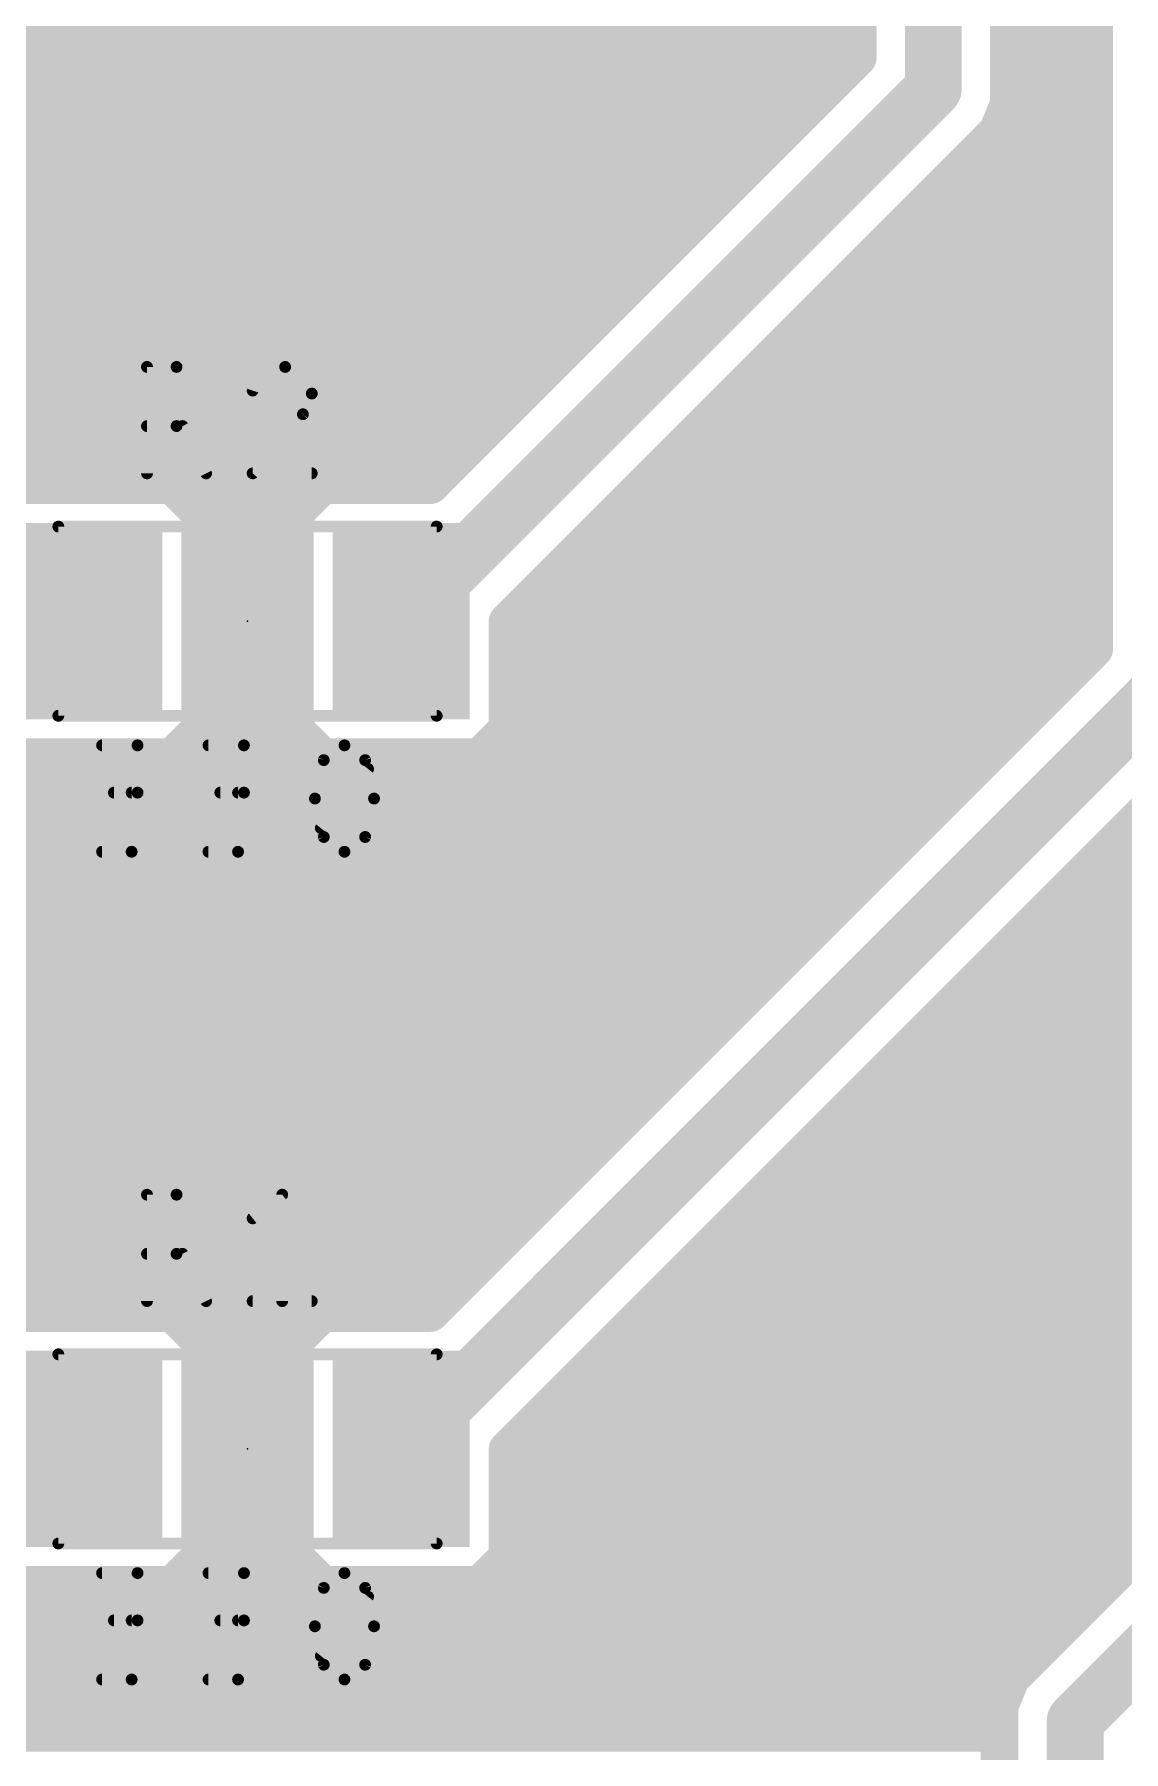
# Model space of a CAD drawing. Extents: x -2.6 to 72.5, y 2.5 to 55.9.
# Drawn here: x 30.73 to 42.43, y 22.15 to 40.59 of the extents above; entities that cross this region are included whole.
import ezdxf

# ---------------------------------------------------------------- set-up
doc = ezdxf.new("R2010")
doc.units = 0
for name, color, linetype in [('1', 12, 'CONTINUOUS'), ('21', 253, 'CONTINUOUS'), ('23', 53, 'CONTINUOUS'), ('25', 253, 'CONTINUOUS'), ('27', 253, 'CONTINUOUS'), ('29', 253, 'CONTINUOUS'), ('31', 253, 'CONTINUOUS')]:
    doc.layers.add(name, color=color, linetype=linetype)

# ---------------------------------------------------------------- blocks, each defined once
blk = doc.blocks.new('RECT')
blk.add_solid([(-0.5, -0.5), (0.5, -0.5), (-0.5, 0.5), (0.5, 0.5)])

msp = doc.modelspace()

# ---------------------------------------------------------------- linework, layer by layer
at = {"layer": '1'}
for points, const_width in [([(40.386, 40.005), (40.386, 53.34)], 0.6096), ([(39.5732, 52.1096), (39.5732, 40.3417)], 0.4064), ([(41.1988, 39.8433), (41.1988, 52.1096)], 0.4064), ([(42.1132, 52.1096), (42.1132, 33.9917)], 0.4064), ([(5.0927, 40.64), (39.5732, 40.64)], 0.4064), ([(41.1988, 40.64), (42.1132, 40.64)], 0.4064), ([(5.0927, 40.2336), (39.4651, 40.2336)], 0.4064), ([(39.5732, 40.3417), (34.982, 35.7505)], 0.4064), ([(41.1988, 40.2336), (42.1132, 40.2336)], 0.4064), ([(34.671, 34.29), (40.386, 40.005)], 0.6096), ([(5.0927, 39.8272), (39.0587, 39.8272)], 0.4064), ([(41.0751, 39.5446), (41.1988, 39.8433)], 0.4064), ([(41.1921, 39.8272), (42.1132, 39.8272)], 0.4064), ([(40.8464, 39.3159), (41.0751, 39.5446)], 0.4064), ([(5.0927, 39.4208), (38.6523, 39.4208)], 0.4064), ([(35.814, 34.2835), (40.8464, 39.3159)], 0.4064), ([(40.9513, 39.4208), (42.1132, 39.4208)], 0.4064), ([(5.0927, 39.0144), (38.2459, 39.0144)], 0.4064), ([(40.5449, 39.0144), (42.1132, 39.0144)], 0.4064), ([(26.1234, 38.608), (37.8395, 38.608)], 0.4064), ([(40.1385, 38.608), (42.1132, 38.608)], 0.4064), ([(26.3526, 38.2016), (37.4331, 38.2016)], 0.4064), ([(39.7321, 38.2016), (42.1132, 38.2016)], 0.4064), ([(26.3526, 37.7952), (37.0267, 37.7952)], 0.4064), ([(39.3257, 37.7952), (42.1132, 37.7952)], 0.4064), ([(26.3526, 37.3888), (36.6203, 37.3888)], 0.4064), ([(38.9193, 37.3888), (42.1132, 37.3888)], 0.4064), ([(26.3526, 36.9824), (36.2139, 36.9824)], 0.4064), ([(38.5129, 36.9824), (42.1132, 36.9824)], 0.4064), ([(26.27, 36.576), (35.8075, 36.576)], 0.4064), ([(38.1065, 36.576), (42.1132, 36.576)], 0.4064), ([(25.9334, 36.1696), (35.4011, 36.1696)], 0.4064), ([(37.7001, 36.1696), (42.1132, 36.1696)], 0.4064), ([(5.0927, 35.7632), (34.9947, 35.7632)], 0.4064), ([(37.2937, 35.7632), (42.1132, 35.7632)], 0.4064), ([(32.2144, 35.7505), (30.5236, 35.7505)], 0.4064), ([(32.512, 35.4529), (32.2144, 35.7505)], 0.4064), ([(33.8256, 35.7505), (33.528, 35.4529)], 0.4064), ([(34.982, 35.7505), (33.8256, 35.7505)], 0.4064), ([(32.512, 33.1271), (32.512, 35.4529)], 0.4064), ([(33.528, 35.4529), (33.528, 33.1271)], 0.4064), ([(32.512, 35.3568), (33.528, 35.3568)], 0.4064), ([(36.8873, 35.3568), (42.1132, 35.3568)], 0.4064), ([(32.512, 34.9504), (33.528, 34.9504)], 0.4064), ([(36.4809, 34.9504), (42.1132, 34.9504)], 0.4064), ([(32.512, 34.544), (33.528, 34.544)], 0.4064), ([(36.0745, 34.544), (42.1132, 34.544)], 0.4064), ([(25.146, 34.29), (31.369, 34.29)], 0.6096), ([(32.512, 34.1376), (33.528, 34.1376)], 0.4064), ([(35.814, 33.1271), (35.814, 34.2835)], 0.4064), ([(35.814, 34.1376), (42.1132, 34.1376)], 0.4064), ([(42.1132, 33.9917), (34.982, 26.8605)], 0.4064), ([(34.671, 25.4), (42.926, 33.655)], 0.6096), ([(32.512, 33.7312), (33.528, 33.7312)], 0.4064), ([(35.814, 33.7312), (41.8527, 33.7312)], 0.4064), ([(32.512, 33.3248), (33.528, 33.3248)], 0.4064), ([(35.814, 33.3248), (41.4463, 33.3248)], 0.4064), ([(32.2144, 32.8295), (32.512, 33.1271)], 0.4064), ([(33.528, 33.1271), (33.8256, 32.8295)], 0.4064), ([(35.5164, 32.8295), (35.814, 33.1271)], 0.4064), ([(30.5236, 32.8295), (32.2144, 32.8295)], 0.4064), ([(32.3033, 32.9184), (33.7367, 32.9184)], 0.4064), ([(33.8256, 32.8295), (35.5164, 32.8295)], 0.4064), ([(35.6053, 32.9184), (41.0399, 32.9184)], 0.4064), ([(35.814, 25.3935), (43.3864, 32.9659)], 0.4064), ([(5.0927, 32.512), (40.6335, 32.512)], 0.4064), ([(5.0927, 32.1056), (40.2271, 32.1056)], 0.4064), ([(42.5261, 32.1056), (51.0032, 32.1056)], 0.4064), ([(5.0927, 31.6992), (39.8207, 31.6992)], 0.4064), ([(42.1197, 31.6992), (51.0032, 31.6992)], 0.4064), ([(5.0927, 31.2928), (39.4143, 31.2928)], 0.4064), ([(41.7133, 31.2928), (51.0032, 31.2928)], 0.4064), ([(5.0927, 30.8864), (39.0079, 30.8864)], 0.4064), ([(41.3069, 30.8864), (51.0032, 30.8864)], 0.4064), ([(5.0927, 30.48), (38.6015, 30.48)], 0.4064), ([(40.9005, 30.48), (51.0032, 30.48)], 0.4064), ([(5.0927, 30.0736), (38.1951, 30.0736)], 0.4064), ([(40.4941, 30.0736), (51.0032, 30.0736)], 0.4064), ([(26.1527, 29.6672), (37.7887, 29.6672)], 0.4064), ([(40.0877, 29.6672), (51.0032, 29.6672)], 0.4064), ([(26.3526, 29.2608), (37.3823, 29.2608)], 0.4064), ([(39.6813, 29.2608), (46.0684, 29.2608)], 0.4064), ([(26.3526, 28.8544), (36.9759, 28.8544)], 0.4064), ([(39.2749, 28.8544), (45.974, 28.8544)], 0.4064), ([(26.3526, 28.448), (36.5695, 28.448)], 0.4064), ([(38.8685, 28.448), (45.974, 28.448)], 0.4064), ([(26.3526, 28.0416), (36.1631, 28.0416)], 0.4064), ([(38.4621, 28.0416), (45.974, 28.0416)], 0.4064), ([(41.91, 22.479), (47.244, 27.813)], 0.6096), ([(45.974, 27.6925), (41.2209, 22.9394)], 0.4064), ([(26.2407, 27.6352), (35.7567, 27.6352)], 0.4064), ([(38.0557, 27.6352), (45.9167, 27.6352)], 0.4064), ([(25.8454, 27.2288), (35.3503, 27.2288)], 0.4064), ([(37.6493, 27.2288), (45.5103, 27.2288)], 0.4064), ([(32.2144, 26.8605), (30.5236, 26.8605)], 0.4064), ([(32.512, 26.5629), (32.2144, 26.8605)], 0.4064), ([(32.2525, 26.8224), (33.7875, 26.8224)], 0.4064), ([(33.8256, 26.8605), (33.528, 26.5629)], 0.4064), ([(34.982, 26.8605), (33.8256, 26.8605)], 0.4064), ([(37.2429, 26.8224), (45.1039, 26.8224)], 0.4064), ([(32.512, 24.2371), (32.512, 26.5629)], 0.4064), ([(33.528, 26.5629), (33.528, 24.2371)], 0.4064), ([(32.512, 26.416), (33.528, 26.416)], 0.4064), ([(36.8365, 26.416), (44.6975, 26.416)], 0.4064), ([(32.512, 26.0096), (33.528, 26.0096)], 0.4064), ([(36.4301, 26.0096), (44.2911, 26.0096)], 0.4064), ([(25.146, 25.4), (31.369, 25.4)], 0.6096), ([(32.512, 25.6032), (33.528, 25.6032)], 0.4064), ([(36.0237, 25.6032), (43.8847, 25.6032)], 0.4064), ([(35.814, 24.2371), (35.814, 25.3935)], 0.4064), ([(32.512, 25.1968), (33.528, 25.1968)], 0.4064), ([(35.814, 25.1968), (43.4783, 25.1968)], 0.4064), ([(32.512, 24.7904), (33.528, 24.7904)], 0.4064), ([(35.814, 24.7904), (43.0719, 24.7904)], 0.4064), ([(32.512, 24.384), (33.528, 24.384)], 0.4064), ([(35.814, 24.384), (42.6655, 24.384)], 0.4064), ([(32.2144, 23.9395), (32.512, 24.2371)], 0.4064), ([(33.528, 24.2371), (33.8256, 23.9395)], 0.4064), ([(35.5164, 23.9395), (35.814, 24.2371)], 0.4064), ([(32.2525, 23.9776), (33.7875, 23.9776)], 0.4064), ([(35.5545, 23.9776), (42.2591, 23.9776)], 0.4064), ([(30.5236, 23.9395), (32.2144, 23.9395)], 0.4064), ([(33.8256, 23.9395), (35.5164, 23.9395)], 0.4064), ([(5.0927, 23.5712), (41.8527, 23.5712)], 0.4064), ([(5.0927, 23.1648), (41.4463, 23.1648)], 0.4064), ([(41.2209, 22.9394), (41.0972, 22.6407)], 0.4064), ([(5.0927, 22.7584), (41.146, 22.7584)], 0.4064), ([(41.0972, 22.6407), (41.0972, 6.3104)], 0.4064), ([(41.91, 5.08), (41.91, 22.479)], 0.6096), ([(5.0927, 22.352), (41.0972, 22.352)], 0.4064)]:
    msp.add_lwpolyline(points, dxfattribs=dict(at, const_width=const_width))
for points, const_width in [([(39.5732, 40.5384, 1), (39.5732, 40.7416)], 0.2032), ([(41.1988, 40.7416, 1), (41.1988, 40.5384)], 0.2032), ([(42.1132, 40.5384, 1), (42.1132, 40.7416)], 0.2032), ([(39.4651, 40.132, 1), (39.4651, 40.3352)], 0.2032), ([(39.4716, 40.3417, 1), (39.6748, 40.3417)], 0.2032), ([(39.645, 40.2698, 1), (39.5014, 40.4135)], 0.2032), ([(41.1988, 40.3352, 1), (41.1988, 40.132)], 0.2032), ([(42.1132, 40.132, 1), (42.1132, 40.3352)], 0.2032), ([(40.4938, 39.8972, 1), (40.2782, 40.1128)], 0.3048), ([(39.0587, 39.7256, 1), (39.0587, 39.9288)], 0.2032), ([(40.2336, 40.005, 1), (40.5384, 40.005)], 0.3048), ([(41.1921, 39.9288, 1), (41.1921, 39.7256)], 0.2032), ([(41.2927, 39.8044, 1), (41.1049, 39.8822)], 0.2032), ([(42.1132, 39.7256, 1), (42.1132, 39.9288)], 0.2032), ([(41.0972, 39.8433, 1), (41.3004, 39.8433)], 0.2032), ([(40.9812, 39.5835, 1), (41.1689, 39.5057)], 0.2032), ([(41.1469, 39.4727, 1), (41.0032, 39.6164)], 0.2032), ([(38.6523, 39.3192, 1), (38.6523, 39.5224)], 0.2032), ([(40.7746, 39.3878, 1), (40.9183, 39.2441)], 0.2032), ([(40.9183, 39.2441, 1), (40.7746, 39.3878)], 0.2032), ([(40.9513, 39.5224, 1), (40.9513, 39.3192)], 0.2032), ([(42.1132, 39.3192, 1), (42.1132, 39.5224)], 0.2032), ([(38.2459, 38.9128, 1), (38.2459, 39.116)], 0.2032), ([(40.5449, 39.116, 1), (40.5449, 38.9128)], 0.2032), ([(42.1132, 38.9128, 1), (42.1132, 39.116)], 0.2032), ([(37.8395, 38.5064, 1), (37.8395, 38.7096)], 0.2032), ([(40.1385, 38.7096, 1), (40.1385, 38.5064)], 0.2032), ([(42.1132, 38.5064, 1), (42.1132, 38.7096)], 0.2032), ([(37.4331, 38.1, 1), (37.4331, 38.3032)], 0.2032), ([(39.7321, 38.3032, 1), (39.7321, 38.1)], 0.2032), ([(42.1132, 38.1, 1), (42.1132, 38.3032)], 0.2032), ([(37.0267, 37.6936, 1), (37.0267, 37.8968)], 0.2032), ([(39.3257, 37.8968, 1), (39.3257, 37.6936)], 0.2032), ([(42.1132, 37.6936, 1), (42.1132, 37.8968)], 0.2032), ([(36.6203, 37.2872, 1), (36.6203, 37.4904)], 0.2032), ([(38.9193, 37.4904, 1), (38.9193, 37.2872)], 0.2032), ([(42.1132, 37.2872, 1), (42.1132, 37.4904)], 0.2032), ([(36.2139, 36.8808, 1), (36.2139, 37.084)], 0.2032), ([(38.5129, 37.084, 1), (38.5129, 36.8808)], 0.2032), ([(42.1132, 36.8808, 1), (42.1132, 37.084)], 0.2032), ([(35.8075, 36.4744, 1), (35.8075, 36.6776)], 0.2032), ([(38.1065, 36.6776, 1), (38.1065, 36.4744)], 0.2032), ([(42.1132, 36.4744, 1), (42.1132, 36.6776)], 0.2032), ([(35.4011, 36.068, 1), (35.4011, 36.2712)], 0.2032), ([(37.7001, 36.2712, 1), (37.7001, 36.068)], 0.2032), ([(42.1132, 36.068, 1), (42.1132, 36.2712)], 0.2032), ([(34.9947, 35.6616, 1), (34.9947, 35.8648)], 0.2032), ([(37.2937, 35.8648, 1), (37.2937, 35.6616)], 0.2032), ([(42.1132, 35.6616, 1), (42.1132, 35.8648)], 0.2032), ([(32.2863, 35.8223, 1), (32.1426, 35.6787)], 0.2032), ([(32.2144, 35.6489, 1), (32.2144, 35.8521)], 0.2032), ([(33.8256, 35.8521, 1), (33.8256, 35.6489)], 0.2032), ([(33.8974, 35.6787, 1), (33.7537, 35.8223)], 0.2032), ([(34.9102, 35.8223, 1), (35.0539, 35.6787)], 0.2032), ([(34.982, 35.6489, 1), (34.982, 35.8521)], 0.2032), ([(32.6136, 35.4529, 1), (32.4104, 35.4529)], 0.2032), ([(32.4402, 35.3811, 1), (32.5838, 35.5248)], 0.2032), ([(33.6296, 35.4529, 1), (33.4264, 35.4529)], 0.2032), ([(33.4562, 35.5248, 1), (33.5998, 35.3811)], 0.2032), ([(32.512, 35.4584, 1), (32.512, 35.2552)], 0.2032), ([(33.528, 35.2552, 1), (33.528, 35.4584)], 0.2032), ([(36.8873, 35.4584, 1), (36.8873, 35.2552)], 0.2032), ([(42.1132, 35.2552, 1), (42.1132, 35.4584)], 0.2032), ([(32.512, 35.052, 1), (32.512, 34.8488)], 0.2032), ([(33.528, 34.8488, 1), (33.528, 35.052)], 0.2032), ([(36.4809, 35.052, 1), (36.4809, 34.8488)], 0.2032), ([(42.1132, 34.8488, 1), (42.1132, 35.052)], 0.2032), ([(32.512, 34.6456, 1), (32.512, 34.4424)], 0.2032), ([(33.528, 34.4424, 1), (33.528, 34.6456)], 0.2032), ([(36.0745, 34.6456, 1), (36.0745, 34.4424)], 0.2032), ([(42.1132, 34.4424, 1), (42.1132, 34.6456)], 0.2032), ([(31.369, 34.1376, 1), (31.369, 34.4424)], 0.3048), ([(34.5632, 34.3978, 1), (34.7788, 34.1822)], 0.3048), ([(32.512, 34.2392, 1), (32.512, 34.036)], 0.2032), ([(33.528, 34.036, 1), (33.528, 34.2392)], 0.2032), ([(35.9156, 34.2835, 1), (35.7124, 34.2835)], 0.2032), ([(35.7422, 34.3554, 1), (35.8858, 34.2117)], 0.2032), ([(35.814, 34.2392, 1), (35.814, 34.036)], 0.2032), ([(42.1132, 34.036, 1), (42.1132, 34.2392)], 0.2032), ([(42.185, 33.9198, 1), (42.0414, 34.0635)], 0.2032), ([(42.0116, 33.9917, 1), (42.2148, 33.9917)], 0.2032), ([(32.512, 33.8328, 1), (32.512, 33.6296)], 0.2032), ([(33.528, 33.6296, 1), (33.528, 33.8328)], 0.2032), ([(35.814, 33.8328, 1), (35.814, 33.6296)], 0.2032), ([(41.8527, 33.6296, 1), (41.8527, 33.8328)], 0.2032), ([(32.512, 33.4264, 1), (32.512, 33.2232)], 0.2032), ([(33.528, 33.2232, 1), (33.528, 33.4264)], 0.2032), ([(35.814, 33.4264, 1), (35.814, 33.2232)], 0.2032), ([(41.4463, 33.2232, 1), (41.4463, 33.4264)], 0.2032), ([(32.4104, 33.1271, 1), (32.6136, 33.1271)], 0.2032), ([(32.5838, 33.0552, 1), (32.4402, 33.1989)], 0.2032), ([(33.5998, 33.1989, 1), (33.4562, 33.0552)], 0.2032), ([(33.4264, 33.1271, 1), (33.6296, 33.1271)], 0.2032), ([(35.7124, 33.1271, 1), (35.9156, 33.1271)], 0.2032), ([(35.8858, 33.0552, 1), (35.7422, 33.1989)], 0.2032), ([(32.3033, 33.02, 1), (32.3033, 32.8168)], 0.2032), ([(32.2144, 32.7279, 1), (32.2144, 32.9311)], 0.2032), ([(33.8256, 32.9311, 1), (33.8256, 32.7279)], 0.2032), ([(33.7367, 32.8168, 1), (33.7367, 33.02)], 0.2032), ([(35.6053, 33.02, 1), (35.6053, 32.8168)], 0.2032), ([(35.5164, 32.7279, 1), (35.5164, 32.9311)], 0.2032), ([(41.0399, 32.8168, 1), (41.0399, 33.02)], 0.2032), ([(32.1426, 32.9013, 1), (32.2863, 32.7577)], 0.2032), ([(33.7537, 32.7577, 1), (33.8974, 32.9013)], 0.2032), ([(35.4446, 32.9013, 1), (35.5883, 32.7577)], 0.2032), ([(40.6335, 32.4104, 1), (40.6335, 32.6136)], 0.2032), ([(40.2271, 32.004, 1), (40.2271, 32.2072)], 0.2032), ([(42.5261, 32.2072, 1), (42.5261, 32.004)], 0.2032), ([(39.8207, 31.5976, 1), (39.8207, 31.8008)], 0.2032), ([(42.1197, 31.8008, 1), (42.1197, 31.5976)], 0.2032), ([(39.4143, 31.1912, 1), (39.4143, 31.3944)], 0.2032), ([(41.7133, 31.3944, 1), (41.7133, 31.1912)], 0.2032), ([(39.0079, 30.7848, 1), (39.0079, 30.988)], 0.2032), ([(41.3069, 30.988, 1), (41.3069, 30.7848)], 0.2032), ([(38.6015, 30.3784, 1), (38.6015, 30.5816)], 0.2032), ([(40.9005, 30.5816, 1), (40.9005, 30.3784)], 0.2032), ([(38.1951, 29.972, 1), (38.1951, 30.1752)], 0.2032), ([(40.4941, 30.1752, 1), (40.4941, 29.972)], 0.2032), ([(37.7887, 29.5656, 1), (37.7887, 29.7688)], 0.2032), ([(40.0877, 29.7688, 1), (40.0877, 29.5656)], 0.2032), ([(37.3823, 29.1592, 1), (37.3823, 29.3624)], 0.2032), ([(39.6813, 29.3624, 1), (39.6813, 29.1592)], 0.2032), ([(36.9759, 28.7528, 1), (36.9759, 28.956)], 0.2032), ([(39.2749, 28.956, 1), (39.2749, 28.7528)], 0.2032), ([(36.5695, 28.3464, 1), (36.5695, 28.5496)], 0.2032), ([(38.8685, 28.5496, 1), (38.8685, 28.3464)], 0.2032), ([(36.1631, 27.94, 1), (36.1631, 28.1432)], 0.2032), ([(38.4621, 28.1432, 1), (38.4621, 27.94)], 0.2032), ([(35.7567, 27.5336, 1), (35.7567, 27.7368)], 0.2032), ([(38.0557, 27.7368, 1), (38.0557, 27.5336)], 0.2032), ([(35.3503, 27.1272, 1), (35.3503, 27.3304)], 0.2032), ([(37.6493, 27.3304, 1), (37.6493, 27.1272)], 0.2032), ([(32.2863, 26.9323, 1), (32.1426, 26.7887)], 0.2032), ([(32.2525, 26.924, 1), (32.2525, 26.7208)], 0.2032), ([(32.2144, 26.7589, 1), (32.2144, 26.9621)], 0.2032), ([(33.8256, 26.9621, 1), (33.8256, 26.7589)], 0.2032), ([(33.8974, 26.7887, 1), (33.7537, 26.9323)], 0.2032), ([(33.7875, 26.7208, 1), (33.7875, 26.924)], 0.2032), ([(34.9102, 26.9323, 1), (35.0539, 26.7887)], 0.2032), ([(34.982, 26.7589, 1), (34.982, 26.9621)], 0.2032), ([(37.2429, 26.924, 1), (37.2429, 26.7208)], 0.2032), ([(32.6136, 26.5629, 1), (32.4104, 26.5629)], 0.2032), ([(33.6296, 26.5629, 1), (33.4264, 26.5629)], 0.2032), ([(32.512, 26.5176, 1), (32.512, 26.3144)], 0.2032), ([(32.4402, 26.4911, 1), (32.5838, 26.6348)], 0.2032), ([(33.4562, 26.6348, 1), (33.5998, 26.4911)], 0.2032), ([(33.528, 26.3144, 1), (33.528, 26.5176)], 0.2032), ([(36.8365, 26.5176, 1), (36.8365, 26.3144)], 0.2032), ([(32.512, 26.1112, 1), (32.512, 25.908)], 0.2032), ([(33.528, 25.908, 1), (33.528, 26.1112)], 0.2032), ([(36.4301, 26.1112, 1), (36.4301, 25.908)], 0.2032), ([(31.369, 25.2476, 1), (31.369, 25.5524)], 0.3048), ([(32.512, 25.7048, 1), (32.512, 25.5016)], 0.2032), ([(33.528, 25.5016, 1), (33.528, 25.7048)], 0.2032), ([(34.5632, 25.5078, 1), (34.7788, 25.2922)], 0.3048), ([(36.0237, 25.7048, 1), (36.0237, 25.5016)], 0.2032), ([(35.9156, 25.3935, 1), (35.7124, 25.3935)], 0.2032), ([(35.7422, 25.4654, 1), (35.8858, 25.3217)], 0.2032), ([(32.512, 25.2984, 1), (32.512, 25.0952)], 0.2032), ([(33.528, 25.0952, 1), (33.528, 25.2984)], 0.2032), ([(35.814, 25.2984, 1), (35.814, 25.0952)], 0.2032), ([(32.512, 24.892, 1), (32.512, 24.6888)], 0.2032), ([(33.528, 24.6888, 1), (33.528, 24.892)], 0.2032), ([(35.814, 24.892, 1), (35.814, 24.6888)], 0.2032), ([(32.512, 24.4856, 1), (32.512, 24.2824)], 0.2032), ([(33.528, 24.2824, 1), (33.528, 24.4856)], 0.2032), ([(35.814, 24.4856, 1), (35.814, 24.2824)], 0.2032), ([(32.5838, 24.1652, 1), (32.4402, 24.3089)], 0.2032), ([(33.5998, 24.3089, 1), (33.4562, 24.1652)], 0.2032), ([(35.8858, 24.1652, 1), (35.7422, 24.3089)], 0.2032), ([(32.2525, 24.0792, 1), (32.2525, 23.876)], 0.2032), ([(32.4104, 24.2371, 1), (32.6136, 24.2371)], 0.2032), ([(33.4264, 24.2371, 1), (33.6296, 24.2371)], 0.2032), ([(33.7875, 23.876, 1), (33.7875, 24.0792)], 0.2032), ([(35.5545, 24.0792, 1), (35.5545, 23.876)], 0.2032), ([(35.7124, 24.2371, 1), (35.9156, 24.2371)], 0.2032), ([(42.2591, 23.876, 1), (42.2591, 24.0792)], 0.2032), ([(32.1426, 24.0113, 1), (32.2863, 23.8677)], 0.2032), ([(32.2144, 23.8379, 1), (32.2144, 24.0411)], 0.2032), ([(33.8256, 24.0411, 1), (33.8256, 23.8379)], 0.2032), ([(33.7537, 23.8677, 1), (33.8974, 24.0113)], 0.2032), ([(35.4446, 24.0113, 1), (35.5883, 23.8677)], 0.2032), ([(35.5164, 23.8379, 1), (35.5164, 24.0411)], 0.2032), ([(41.8527, 23.4696, 1), (41.8527, 23.6728)], 0.2032), ([(41.4463, 23.0632, 1), (41.4463, 23.2664)], 0.2032), ([(41.1491, 23.0113, 1), (41.2928, 22.8676)], 0.2032), ([(41.3148, 22.9005, 1), (41.1271, 22.9783)], 0.2032), ([(41.146, 22.6568, 1), (41.146, 22.86)], 0.2032), ([(41.1988, 22.6407, 1), (40.9956, 22.6407)], 0.2032), ([(41.0033, 22.6796, 1), (41.1911, 22.6018)], 0.2032), ([(41.8022, 22.5868, 1), (42.0178, 22.3712)], 0.3048), ([(42.0624, 22.479, 1), (41.7576, 22.479)], 0.3048), ([(41.0972, 22.2504, 1), (41.0972, 22.4536)], 0.2032)]:
    msp.add_lwpolyline(points, format="xyb", dxfattribs=dict(at, const_width=const_width))
at = {"layer": '21', "const_width": 0.0635}
for points in [[(30.988, 35.3378, 1), (30.988, 35.2743)], [(31.0198, 35.306, 1), (30.9563, 35.306)], [(35.0838, 35.306, 1), (35.0202, 35.306)], [(35.052, 35.2743, 1), (35.052, 35.3378)], [(30.988, 33.3058, 1), (30.988, 33.2422)], [(30.9563, 33.274, 1), (31.0198, 33.274)], [(35.0202, 33.274, 1), (35.0838, 33.274)], [(35.052, 33.2422, 1), (35.052, 33.3058)], [(31.0198, 26.416, 1), (30.9563, 26.416)], [(30.988, 26.4477, 1), (30.988, 26.3843)], [(35.0838, 26.416, 1), (35.0202, 26.416)], [(35.052, 26.3843, 1), (35.052, 26.4477)], [(30.988, 24.4157, 1), (30.988, 24.3523)], [(30.9563, 24.384, 1), (31.0198, 24.384)], [(35.0202, 24.384, 1), (35.0838, 24.384)], [(35.052, 24.3523, 1), (35.052, 24.4157)]]:
    msp.add_lwpolyline(points, format="xyb", dxfattribs=at)
at = {"layer": '21', "const_width": 0.127}
for points in [[(30.988, 35.306), (35.052, 35.306)], [(30.988, 33.274), (30.988, 35.306)], [(35.052, 35.306), (35.052, 33.274)], [(35.052, 33.274), (30.988, 33.274)], [(30.988, 26.416), (35.052, 26.416)], [(30.988, 24.384), (30.988, 26.416)], [(35.052, 26.416), (35.052, 24.384)], [(35.052, 24.384), (30.988, 24.384)]]:
    msp.add_lwpolyline(points, dxfattribs=at)
at = {"layer": '23'}
for p in [(33.02, 34.29), (33.02, 25.4)]:
    msp.add_point(p, dxfattribs=at)
at = {"layer": '25'}
for points, const_width in [([(31.9405, 37.0523, 1), (31.9405, 36.9887)], 0.0635), ([(31.9722, 37.0205, 1), (31.9088, 37.0205)], 0.0635), ([(32.258, 37.0523, 1), (32.258, 36.9887)], 0.0635), ([(32.258, 36.3855, 1), (32.258, 37.0205)], 0.127), ([(32.258, 36.9887, 1), (32.258, 37.0523)], 0.0635), ([(33.4245, 37.0205, 0.3252), (33.0752, 36.7665)], 0.127), ([(33.4245, 37.0523, 1), (33.4245, 36.9887)], 0.0635), ([(33.7102, 36.7347, 0.4142), (33.4245, 37.0205)], 0.127), ([(33.4245, 36.9887, 1), (33.4245, 37.0523)], 0.0635), ([(33.045, 36.7763, 1), (33.1054, 36.7567)], 0.0635), ([(33.615, 36.5125, 0.2053), (33.7102, 36.7347)], 0.127), ([(33.742, 36.7348, 1), (33.6785, 36.7347)], 0.0635), ([(33.6785, 36.7347, 1), (33.742, 36.7347)], 0.0635), ([(33.5931, 36.5355, 1), (33.6369, 36.4895)], 0.0635), ([(33.6392, 36.4919, 1), (33.5908, 36.5331)], 0.0635), ([(31.9405, 36.4173, 1), (31.9405, 36.3537)], 0.0635), ([(32.258, 36.4173, 1), (32.258, 36.3537)], 0.0635), ([(32.258, 36.3537, 1), (32.258, 36.4173)], 0.0635), ([(32.3499, 36.3997, 1), (32.2931, 36.3713)], 0.0635), ([(31.9088, 35.8775, 1), (31.9722, 35.8775)], 0.0635), ([(32.5471, 35.8633, 1), (32.6039, 35.8917)], 0.0635), ([(33.0752, 35.9093, 1), (33.0752, 35.8458)], 0.0635), ([(33.051, 35.8981, 1), (33.0994, 35.8569)], 0.0635), ([(33.7102, 35.8458, 1), (33.7102, 35.9093)], 0.0635), ([(31.9405, 28.1623, 1), (31.9405, 28.0988)], 0.0635), ([(31.9722, 28.1305, 1), (31.9088, 28.1305)], 0.0635), ([(32.258, 27.4955, 1), (32.258, 28.1305)], 0.127), ([(32.258, 28.1623, 1), (32.258, 28.0988)], 0.0635), ([(32.258, 28.0988, 1), (32.258, 28.1623)], 0.0635), ([(33.4245, 28.1305, 1), (33.361, 28.1305)], 0.0635), ([(33.4125, 28.1057, 1), (33.3729, 28.1553)], 0.0635), ([(33.0554, 27.9013, 1), (33.095, 27.8517)], 0.0635), ([(31.9405, 27.5272, 1), (31.9405, 27.4638)], 0.0635), ([(32.258, 27.5272, 1), (32.258, 27.4638)], 0.0635), ([(32.258, 27.4638, 1), (32.258, 27.5272)], 0.0635), ([(32.3499, 27.5097, 1), (32.2931, 27.4813)], 0.0635), ([(31.9088, 26.9875, 1), (31.9722, 26.9875)], 0.0635), ([(32.5471, 26.9733, 1), (32.6039, 27.0017)], 0.0635), ([(33.0752, 27.0192, 1), (33.0752, 26.9558)], 0.0635), ([(33.361, 26.9875, 1), (33.4245, 26.9875)], 0.0635), ([(33.7102, 26.9558, 1), (33.7102, 27.0192)], 0.0635)]:
    msp.add_lwpolyline(points, format="xyb", dxfattribs=dict(at, const_width=const_width))
at = {"layer": '25', "const_width": 0.127}
for points in [[(31.9405, 35.8775), (31.9405, 37.0205)], [(31.9405, 37.0205), (32.258, 37.0205)], [(33.615, 36.5125), (33.0752, 35.8775)], [(32.258, 36.3855), (31.9405, 36.3855)], [(32.5755, 35.8775), (32.3215, 36.3855)], [(33.0752, 35.8775), (33.7102, 35.8775)], [(31.9405, 26.9875), (31.9405, 28.1305)], [(31.9405, 28.1305), (32.258, 28.1305)], [(33.0752, 27.8765), (33.3927, 28.1305)], [(33.3927, 28.1305), (33.3927, 26.9875)], [(32.258, 27.4955), (31.9405, 27.4955)], [(32.5755, 26.9875), (32.3215, 27.4955)], [(33.0752, 26.9875), (33.7102, 26.9875)]]:
    msp.add_lwpolyline(points, dxfattribs=at)
at = {"layer": '27'}
for points, const_width in [([(31.4579, 32.9883, 1), (31.4579, 32.9247)], 0.0635), ([(31.8389, 32.9883, 1), (31.8389, 32.9247)], 0.0635), ([(31.8389, 32.4485, 1), (31.8389, 32.9565)], 0.127), ([(31.8389, 32.9247, 1), (31.8389, 32.9883)], 0.0635), ([(32.6009, 32.9883, 1), (32.6009, 32.9247)], 0.0635), ([(32.9819, 32.9883, 1), (32.9819, 32.9247)], 0.0635), ([(32.9819, 32.4485, 1), (32.9819, 32.9565)], 0.127), ([(32.9819, 32.9247, 1), (32.9819, 32.9883)], 0.0635), ([(34.0614, 32.9565, 0.3205), (33.8392, 32.7978)], 0.127), ([(34.0614, 32.9883, 1), (34.0614, 32.9247)], 0.0635), ([(34.2837, 32.7978, 0.3205), (34.0614, 32.9565)], 0.127), ([(34.0614, 32.9247, 1), (34.0614, 32.9883)], 0.0635), ([(33.8392, 32.7978, 0.1139), (33.7439, 32.385)], 0.127), ([(33.8091, 32.808, 1), (33.8692, 32.7875)], 0.0635), ([(33.8677, 32.7838, 1), (33.8106, 32.8117)], 0.0635), ([(34.3122, 32.8117, 1), (34.2551, 32.7838)], 0.0635), ([(34.3789, 32.385, 0.1139), (34.2837, 32.7978)], 0.127), ([(34.2536, 32.7875, 1), (34.3137, 32.808)], 0.0635), ([(34.3402, 32.6827, 1), (34.2906, 32.7223)], 0.0635), ([(31.5849, 32.4803, 1), (31.5849, 32.4168)], 0.0635), ([(31.7754, 32.4803, 1), (31.7754, 32.4168)], 0.0635), ([(31.7754, 31.8135, 1), (31.7754, 32.4485)], 0.127), ([(31.8389, 32.4803, 1), (31.8389, 32.4168)], 0.0635), ([(31.8389, 32.4168, 1), (31.8389, 32.4803)], 0.0635), ([(32.7279, 32.4803, 1), (32.7279, 32.4168)], 0.0635), ([(32.9184, 32.4803, 1), (32.9184, 32.4168)], 0.0635), ([(32.9184, 31.8135, 1), (32.9184, 32.4485)], 0.127), ([(32.9819, 32.4803, 1), (32.9819, 32.4168)], 0.0635), ([(32.9819, 32.4168, 1), (32.9819, 32.4803)], 0.0635), ([(33.7439, 32.385, 0.1139), (33.8392, 31.9723)], 0.127), ([(33.7757, 32.385, 1), (33.7122, 32.385)], 0.0635), ([(33.7122, 32.385, 1), (33.7757, 32.385)], 0.0635), ([(34.2837, 31.9723, 0.1139), (34.3789, 32.385)], 0.127), ([(34.4107, 32.385, 1), (34.3471, 32.385)], 0.0635), ([(34.3471, 32.385, 1), (34.4107, 32.385)], 0.0635), ([(33.7826, 32.0873, 1), (33.8322, 32.0477)], 0.0635), ([(33.8692, 31.9825, 1), (33.8091, 31.962)], 0.0635), ([(33.8392, 31.9723, 0.3205), (34.0614, 31.8135)], 0.127), ([(33.8106, 31.9583, 1), (33.8677, 31.9862)], 0.0635), ([(34.0614, 31.8135, 0.3205), (34.2837, 31.9723)], 0.127), ([(34.2551, 31.9862, 1), (34.3122, 31.9583)], 0.0635), ([(34.3137, 31.962, 1), (34.2536, 31.9825)], 0.0635), ([(31.4579, 31.8453, 1), (31.4579, 31.7818)], 0.0635), ([(31.7754, 31.8453, 1), (31.7754, 31.7818)], 0.0635), ([(31.7754, 31.7818, 1), (31.7754, 31.8453)], 0.0635), ([(32.6009, 31.8453, 1), (32.6009, 31.7818)], 0.0635), ([(32.9184, 31.8453, 1), (32.9184, 31.7818)], 0.0635), ([(32.9184, 31.7818, 1), (32.9184, 31.8453)], 0.0635), ([(34.0614, 31.8453, 1), (34.0614, 31.7818)], 0.0635), ([(34.0614, 31.7818, 1), (34.0614, 31.8453)], 0.0635), ([(31.4579, 24.0983, 1), (31.4579, 24.0348)], 0.0635), ([(31.8389, 23.5585, 1), (31.8389, 24.0665)], 0.127), ([(31.8389, 24.0983, 1), (31.8389, 24.0348)], 0.0635), ([(31.8389, 24.0348, 1), (31.8389, 24.0983)], 0.0635), ([(32.6009, 24.0983, 1), (32.6009, 24.0348)], 0.0635), ([(32.9819, 23.5585, 1), (32.9819, 24.0665)], 0.127), ([(32.9819, 24.0983, 1), (32.9819, 24.0348)], 0.0635), ([(32.9819, 24.0348, 1), (32.9819, 24.0983)], 0.0635), ([(34.0614, 24.0665, 0.3205), (33.8392, 23.9078)], 0.127), ([(34.2837, 23.9078, 0.3205), (34.0614, 24.0665)], 0.127), ([(34.0614, 24.0983, 1), (34.0614, 24.0348)], 0.0635), ([(34.0614, 24.0348, 1), (34.0614, 24.0983)], 0.0635), ([(33.8392, 23.9078, 0.1139), (33.7439, 23.495)], 0.127), ([(33.8091, 23.918, 1), (33.8692, 23.8975)], 0.0635), ([(33.8677, 23.8938, 1), (33.8106, 23.9217)], 0.0635), ([(34.3122, 23.9217, 1), (34.2551, 23.8938)], 0.0635), ([(34.3789, 23.495, 0.1139), (34.2837, 23.9078)], 0.127), ([(34.2536, 23.8975, 1), (34.3137, 23.918)], 0.0635), ([(34.3402, 23.7927, 1), (34.2906, 23.8323)], 0.0635), ([(31.5849, 23.5903, 1), (31.5849, 23.5268)], 0.0635), ([(31.7754, 22.9235, 1), (31.7754, 23.5585)], 0.127), ([(31.7754, 23.5903, 1), (31.7754, 23.5268)], 0.0635), ([(31.8389, 23.5903, 1), (31.8389, 23.5268)], 0.0635), ([(31.8389, 23.5268, 1), (31.8389, 23.5903)], 0.0635), ([(32.7279, 23.5903, 1), (32.7279, 23.5268)], 0.0635), ([(32.9184, 22.9235, 1), (32.9184, 23.5585)], 0.127), ([(32.9184, 23.5903, 1), (32.9184, 23.5268)], 0.0635), ([(32.9819, 23.5903, 1), (32.9819, 23.5268)], 0.0635), ([(32.9819, 23.5268, 1), (32.9819, 23.5903)], 0.0635), ([(33.7439, 23.495, 0.1139), (33.8392, 23.0823)], 0.127), ([(33.7757, 23.495, 1), (33.7122, 23.495)], 0.0635), ([(33.7122, 23.495, 1), (33.7757, 23.495)], 0.0635), ([(34.2837, 23.0823, 0.1139), (34.3789, 23.495)], 0.127), ([(34.4107, 23.495, 1), (34.3471, 23.495)], 0.0635), ([(34.3471, 23.495, 1), (34.4107, 23.495)], 0.0635), ([(33.7826, 23.1973, 1), (33.8322, 23.1577)], 0.0635), ([(33.8692, 23.0925, 1), (33.8091, 23.072)], 0.0635), ([(33.8392, 23.0823, 0.3205), (34.0614, 22.9235)], 0.127), ([(33.8106, 23.0683, 1), (33.8677, 23.0962)], 0.0635), ([(34.0614, 22.9235, 0.3205), (34.2837, 23.0823)], 0.127), ([(34.2551, 23.0962, 1), (34.3122, 23.0683)], 0.0635), ([(34.3137, 23.072, 1), (34.2536, 23.0925)], 0.0635), ([(31.4579, 22.9552, 1), (31.4579, 22.8918)], 0.0635), ([(31.7754, 22.9552, 1), (31.7754, 22.8918)], 0.0635), ([(31.7754, 22.8918, 1), (31.7754, 22.9552)], 0.0635), ([(32.6009, 22.9552, 1), (32.6009, 22.8918)], 0.0635), ([(32.9184, 22.9552, 1), (32.9184, 22.8918)], 0.0635), ([(32.9184, 22.8918, 1), (32.9184, 22.9552)], 0.0635), ([(34.0614, 22.9552, 1), (34.0614, 22.8918)], 0.0635), ([(34.0614, 22.8918, 1), (34.0614, 22.9552)], 0.0635)]:
    msp.add_lwpolyline(points, format="xyb", dxfattribs=dict(at, const_width=const_width))
at = {"layer": '27', "const_width": 0.127}
for points in [[(31.4579, 32.9565), (31.8389, 32.9565)], [(32.6009, 32.9565), (32.9819, 32.9565)], [(33.8074, 32.0675), (34.3154, 32.7025)], [(31.8389, 32.4485), (31.5849, 32.4485)], [(32.9819, 32.4485), (32.7279, 32.4485)], [(31.4579, 31.8135), (31.7754, 31.8135)], [(32.6009, 31.8135), (32.9184, 31.8135)], [(31.4579, 24.0665), (31.8389, 24.0665)], [(32.6009, 24.0665), (32.9819, 24.0665)], [(33.8074, 23.1775), (34.3154, 23.8125)], [(31.8389, 23.5585), (31.5849, 23.5585)], [(32.9819, 23.5585), (32.7279, 23.5585)], [(31.4579, 22.9235), (31.7754, 22.9235)], [(32.6009, 22.9235), (32.9184, 22.9235)]]:
    msp.add_lwpolyline(points, dxfattribs=at)

# ---------------------------------------------------------------- block references
at = {"layer": '1', "xscale": 1.27, "yscale": 1.905}
for p in [(31.369, 34.29), (34.671, 34.29), (31.369, 25.4), (34.671, 25.4)]:
    msp.add_blockref('RECT', p, dxfattribs=at)
at = {"layer": '29', "xscale": 1.4732, "yscale": 2.1082}
for p in [(31.369, 34.29), (34.671, 34.29), (31.369, 25.4), (34.671, 25.4)]:
    msp.add_blockref('RECT', p, dxfattribs=at)
at = {"layer": '31', "xscale": 1.27, "yscale": 1.905}
for p in [(31.369, 34.29), (34.671, 34.29), (31.369, 25.4), (34.671, 25.4)]:
    msp.add_blockref('RECT', p, dxfattribs=at)

doc.saveas('drawing.dxf')
